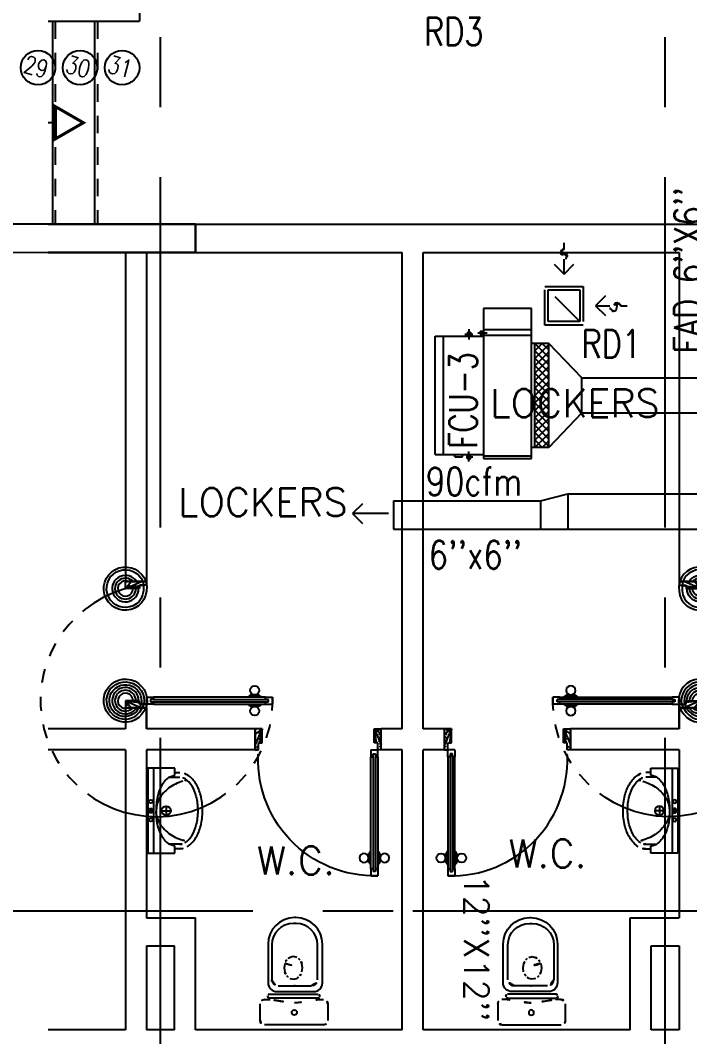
# Model space of a CAD drawing. Extents: x 417866029 to 417866302, y 43498045 to 43498122.
# Drawn here: x 417866034.4 to 417866039.18, y 43498064.87 to 43498072.13 of the extents above; entities that cross this region are included whole.
import ezdxf
from ezdxf.enums import TextEntityAlignment as Align

# ---------------------------------------------------------------- set-up
doc = ezdxf.new("R2010")
doc.units = 0
doc.header["$MEASUREMENT"] = 0
for name, pattern in [('CENTERX2', [4, 2.5, -0.5, 0.5, -0.5]), ('HIDDEN', [0.375, 0.25, -0.125]), ('HIDDEN2', [0.1875, 0.125, -0.0625])]:
    doc.linetypes.add(name, pattern=pattern)
doc.layers.get('0').update_dxf_attribs({"linetype": 'CONTINUOUS'})
for name, color, linetype in [('A_COUNTER', 9, 'CONTINUOUS'), ('AXES', 11, 'CENTERX2'), ('COL', 7, 'CONTINUOUS'), ('DOOR', 9, 'CONTINUOUS'), ('DUCT', 6, 'CONTINUOUS'), ('FCU', 6, 'CONTINUOUS'), ('M-EGU.', 2, 'CONTINUOUS'), ('M-TEXT', 2, 'CONTINUOUS'), ('RM-NAME', 9, 'CONTINUOUS'), ('STR', 9, 'CONTINUOUS'), ('SUNI-FUR', 9, 'CONTINUOUS'), ('WALL', 9, 'CONTINUOUS')]:
    doc.layers.add(name, color=color, linetype=linetype)
doc.styles.add('ROMANS', font='ROMANS.shx', dxfattribs={"width": 0.6})

# ---------------------------------------------------------------- blocks, each defined once
blk = doc.blocks.new('DOOR90')
at = {"layer": 'DOOR', "color": 7, "linetype": 'ByBlock'}
for p, q in [((-150, 0), (0, 0)), ((-150, 0), (-150, -25)), ((0, -50), (-113.7099299924448, 0)), ((0, -50), (-40.1457343158545, 0)), ((0, -50), (0, 0)), ((-1000, -25), (-1050, -25)), ((-1050, -75), (-1050, -25)), ((-1050, -25), (-1050, -75)), ((-1000, -41.9999999999709), (-1020, -41.9999999999709)), ((-1020, -42), (-1020, -58)), ((-1000, -58), (-1020, -58)), ((-1000, -25), (-1000, -41.9999999999709)), ((-1000, -58), (-1000, -75)), ((-877.6424572214019, -17.79999999995925), (-967.6424572214019, -17.79999999995925)), ((-967.6424572214019, -25), (-967.6424572214019, -17.79999999995925)), ((-955.0424572214251, -8.799999999959255), (-890.2424572213786, -8.799999999959255)), ((-955.0424572214251, -17.79999999995925), (-955.0424572214251, -8.799999999959255)), ((-955.0424572214251, -17.79999999995925), (-890.2424572213786, -17.79999999995925)), ((-890.2424572213786, -17.79999999995925), (-890.2424572213786, -8.799999999959255)), ((-877.6424572214019, -25), (-877.6424572214019, -17.79999999995925)), ((-200, -25), (-150, -25)), ((-200, -42), (-200, -25)), ((-180, -42), (-200, -42)), ((-200, -58), (-180, -58)), ((-200, -75), (-200, -58)), ((-180, -58), (-180, -42)), ((-150, -25), (-100, -25)), ((-150, -75), (-150, -25)), ((-100, -25), (-100, -50)), ((0, -50), (-100, -36.64271395650576)), ((-100, -50), (0, -50)), ((-1000, -75), (-1050, -74.99999999947613)), ((-967.6424572214019, -75), (-967.6424572214019, -82.20000000004075)), ((-877.6424572214019, -82.20000000004075), (-967.6424572214019, -82.20000000004075)), ((-955.0424572214251, -82.20000000004075), (-890.2424572213786, -82.20000000004075)), ((-955.0424572214251, -82.20000000004075), (-955.0424572214251, -91.20000000004075)), ((-955.0424572214251, -91.20000000004075), (-890.2424572213786, -91.20000000004075)), ((-890.2424572213786, -82.20000000004075), (-890.2424572213786, -91.20000000004075)), ((-877.6424572214019, -75), (-877.6424572214019, -82.20000000004075)), ((-150, -75), (-200, -75)), ((0, -850), (-113.7099299924448, -900)), ((-100, -875), (-100, -850)), ((0, -850), (-100, -863.3572860434942)), ((-100, -850), (0, -850)), ((0, -850), (-40.1457343158545, -900)), ((0, -850), (0, -900)), ((-150, -875), (-100, -875)), ((-150, -900), (-150, -875)), ((-150, -900), (0, -900)), ((0, -900), (-150, -900))]:
    blk.add_line(p, q, dxfattribs=at)
at = {"layer": 'DOOR', "linetype": 'ByBlock'}
for p, q in [((-200, -25), (-1000, -25)), ((-200, -42), (-1000, -41.9999999999709)), ((-200, -58), (-1000, -58)), ((-1000, -75), (-200, -75))]:
    blk.add_line(p, q, dxfattribs=at)
at = {"layer": 'DOOR', "color": 7, "linetype": 'ByBlock'}
for centre in [(-922.6424572214019, 23.53094421501737), (-922.6424572214019, -123.5309442149592)]:
    blk.add_circle(centre, 32.39999999998526, dxfattribs=at)
for centre, radius, start, end in [((0, -50), 154.4019578127773, 161.1052885482714, 166.2857707768669), ((0, -50), 94.40195781277725, 148.0181880328085, 180), ((0, -50), 134.4019578127773, 158.159849394549, 169.2800236450682), ((0, -50), 114.4019578127773, 154.0838418822192, 167.37742587102), ((0, -50), 74.40195781277725, 137.7764264185456, 180), ((0, -50), 54.40195781277725, 113.2073828924446, 180), ((0, -50), 34.40195781277725, 90, 180), ((0, -50), 14.40195781277725, 90, 180), ((0, -850), 94.40195781277725, 180, 211.9818119671915), ((0, -850), 74.40195781277725, 180, 222.2235735814543), ((0, -850), 54.40195781277725, 180, 246.7926171075554), ((0, -850), 34.40195781277725, 180, 270), ((0, -850), 14.40195781277725, 180, 270), ((0, -850), 154.4019578127773, 193.7142292231331, 198.8947114517286), ((0, -850), 134.4019578127773, 190.7199763549318, 201.840150605451)]:
    blk.add_arc(centre, radius, start, end, dxfattribs=at)
at = {"layer": 'DOOR', "linetype": 'HIDDEN', "ltscale": 0.5}
blk.add_arc((-222.2222222220153, -49.99999999976717), 828.155208510499, 178.270116378131, 275.0030377036063, dxfattribs=at)
blk = doc.blocks.new('3')
at = {"layer": 'SUNI-FUR', "linetype": 'Continuous'}
for p, q in [((-0.3038749999832362, 0), (-0.3038749999832362, -0.1919021803914802)), ((0.3038749999832362, 0), (-0.3038749999832362, 0)), ((0.3038749999832362, -0.1919021803914802), (0.3038749999832362, 0)), ((0.3038749999832362, -0.03899999999703141), (-0.3038749999832362, -0.03899999999703141)), ((0.01561226090416312, -0.02104387585131917), (-0.01548742386512458, -0.02104387585131917)), ((0, -0.005494033466675319), (0, -0.03659371823596302)), ((0.03249999997206032, -0.1299999999973807), (-0.03249999997206032, -0.1299999999973807)), ((0, -0.09750000000349246), (0, -0.1624999999912689)), ((-0.3038749999832362, -0.1919021803914802), (-0.2537395465769805, -0.1919021803914802)), ((-0.2713750000111759, -0.2275000000008731), (-0.2713750000111759, -0.1919021803914802)), ((-0.2537395465769805, -0.1919021803914802), (-0.238720245717559, -0.1495635436149314)), ((-0.2388749999809079, -0.2275000000008731), (-0.2388749999809079, -0.1499997879291186)), ((0.238720245717559, -0.1495635436149314), (0.2537395465769805, -0.1919021803914802)), ((0.2388749999809079, -0.1499997879291186), (0.2388749999809079, -0.2275000000008731)), ((0.2537395465769805, -0.1919021803914802), (0.3038749999832362, -0.1919021803914802)), ((0.2713750000111759, -0.1919021803914802), (0.2713750000111759, -0.2275000000008731))]:
    blk.add_line(p, q, dxfattribs=at)
for centre, radius in [((-0.0650000000023283, -0.02104387585131917), 0.0124398739012905), ((0, -0.02104387585131917), 0.01554984237661312), ((0.0650000000023283, -0.02104387585131917), 0.0124398739012905), ((0, -0.1299999999973807), 0.0325)]:
    blk.add_circle(centre, radius, dxfattribs=at)
for centre, radius, start, end in [((-0.02798397233709693, -0.3650762390025193), 0.3068294186428528, 103.0864522054992, 118.1877848910294), ((-0.0077738540712744, -0.5280435225940892), 0.4704553958598431, 89.05319546735964, 100.9895314909876), ((-0.01199458306655288, -0.1889930602992536), 0.1301316297038645, 84.85355378734879, 119.4454204634592), ((0.003105796058662236, -0.227525545975368), 0.1681744406257882, 61.4441310696504, 91.16775382293923), ((0, -0.5270820883306442), 0.46942972922065, 78.06366397598293, 90), ((0.03378696407889947, -0.3672538703685859), 0.3060693356257173, 62.96233129398013, 78.06366397598293), ((-0.08509141037939116, -0.2667266654680134), 0.1932071845740461, 117.0376687060199, 142.6694955167092), ((0.05371405609184876, -0.3121239022075315), 0.26967926810929, 118.7422214191455, 143.057770113366), ((-0.04034562007291242, -0.2967185260422411), 0.2497725166018477, 35.96082855094759, 60.2763772459017), ((0.08509141037939116, -0.2667266654680134), 0.1932071845739699, 37.33050448329077, 62.96233129398013), ((0.1040080751990899, -0.3429055411324953), 0.3284245893956935, 144.0391714490524, 163.2738823502559), ((-0.1040080751990899, -0.3429055411324953), 0.328424589395826, 16.72611764974415, 35.96082855094759), ((-0.1910724203335121, -0.2351560345923644), 0.08066671658093155, 174.5538912334385, 214.6730300078723), ((-0.08283815230242908, -0.1602864246815443), 0.2122726255374662, 214.6730300078723, 239.0867243169377), ((-0.1867753588594496, -0.2338146441688878), 0.05248092355793879, 173.0892756059042, 213.2084143777663), ((-0.08283815230242908, -0.1602864246815443), 0.179772625537042, 214.6730300078723, 239.0867243169377), ((0.2044767736224458, -0.3730975217476953), 0.4333317629427983, 163.2738823502559, 167.3750245371916), ((0.08931537065654993, -0.1711033794053947), 0.1671646571187997, 300.9132756830623, 325.3269699921277), ((0.08931537065654993, -0.1711033794053947), 0.1996646571187815, 300.9132756830623, 325.3269699921277), ((-0.2044767736224458, -0.3730975217476953), 0.4333317629425483, 12.73586149182653, 16.72611764974415), ((0.1708444044343196, -0.2275000000008731), 0.0680305955913525, 325.3269699917848, 0), ((0.1708444044343196, -0.2275000000008731), 0.1005305955913585, 325.3269699921277, 0), ((-0.03540522663388401, -0.08107343887240859), 0.3046012752354017, 239.0867243169377, 256.0699268853614), ((-0.03540522663388401, -0.08107343887240859), 0.2721012752353155, 239.0867243169377, 256.0699268853614), ((0, 0.06167111099784961), 0.4191711109984055, 256.0699268853614, 270), ((0, 0.06167111099784961), 0.4191711109984059, 270, 283.9300731146386), ((0.03540522663388401, -0.08107343887240859), 0.2721012752353266, 283.9300731146386, 300.9132756830623), ((0.03540522663388401, -0.08107343887240859), 0.3046012752353072, 283.9300731146386, 300.9132756830623), ((0, 0.06167111099784961), 0.4516711109983476, 256.0699268853614, 270), ((0, 0.06167111099784961), 0.4516711109985173, 270, 283.9300731146386)]:
    blk.add_arc(centre, radius, start, end, dxfattribs=at)
blk = doc.blocks.new('2')
at = {"layer": 'SUNI-FUR', "linetype": 'Continuous'}
for p, q in [((0.01369644649093971, 0.7649965465534478), (0.004058061924297363, 0.7649965465534478)), ((0.01586993300588802, 0.7240514631848782), (-0.003399953944608569, 0.7240514631848782)), ((-0.1849419380305335, 0.5759965465404093), (-0.1849419380305335, 0.2998392476001754)), ((-0.1587213195743971, 0.5701514632091857), (-0.1587213195743971, 0.3197364169755019)), ((0.1683485673856921, 0.3197364169755019), (0.1683485673856921, 0.5701514632091857)), ((0.2026964464457706, 0.2998392476001754), (0.2026964464457706, 0.5759965465404093)), ((-0.06511995132314041, 0.438015078951139), (-0.07027529674815014, 0.406353022379335)), ((-0.004991667286958545, 0.4871901184669696), (-0.02923569548875093, 0.4813353547360748)), ((0.0192523609730415, 0.4813353547360748), (-0.004991667286958545, 0.4871901184669696)), ((0.06029196223244071, 0.406353022379335), (0.05513661680743098, 0.438015078951139)), ((-0.07027529674815014, 0.406353022379335), (-0.06511995132314041, 0.3746909658657387)), ((0.05651881080120802, 0.37721454288112), (0.06029196223244071, 0.406353022379335)), ((-0.02923569548875093, 0.3313706900808029), (-0.004991667286958545, 0.3255159262917005)), ((-0.004991667286958545, 0.3255159262917005), (0.0192523609730415, 0.3313706900808029)), ((-0.1219419380649924, 0.2368392476346344), (0.008877254207618535, 0.2368392476346344)), ((-0.1129236490814947, 0.279236416972708), (0.008447733765933663, 0.279236416972708)), ((0.001179514045361429, 0.279236416972708), (0.1225508969509974, 0.279236416972708)), ((0.008447733765933663, 0.279236416972708), (0.001179514045361429, 0.279236416972708)), ((0.008877254207618535, 0.2368392476346344), (0.1396964464802295, 0.2368392476346344)), ((-0.2413386335829273, 0.03000000002793968), (-0.2413386335829273, 0.1497556719114073)), ((-0.2113386335549876, 0.1797556718811393), (-0.1698514077579603, 0.1797556718811393)), ((-0.1863134838058613, 0.1994426814489998), (-0.1863134838058613, 0.207623072899878)), ((-0.1763134838547558, 0.2176230729091913), (0.1723799708415754, 0.2176230729091913)), ((0.1723799708415754, 0.1894426814396866), (-0.1763134838547558, 0.1894426814396866)), ((0.174295628850814, 0.1797556718811393), (0.2113386335549876, 0.1797556718811393)), ((0.174295628850814, 0.1797556718811393), (0.174295628850814, 0.1797556718811393)), ((0.1823799708508886, 0.207623072899878), (0.1823799708508886, 0.1994426814489998)), ((0.2413386335829273, 0.1497556719114073), (0.2413386335829273, 0.03000000002793968)), ((0.2113386335549876, 0), (-0.2113386335549876, 0))]:
    blk.add_line(p, q, dxfattribs=at)
blk.add_circle((0.001867319806478918, 0.08715154903620714), 0.01844911948801631, dxfattribs=at)
for centre, radius, start, end in [((0.004058061982505023, 0.5759965465185815), 0.188999999999993, 90, 180), ((0.01369644649093971, 0.5759965465185815), 0.188999999999993, 0, 90), ((-0.004821319540496916, 0.5701514631873579), 0.1539000000000073, 90, 180), ((0.01444856740999967, 0.5701514631873579), 0.153899999999993, 0, 90), ((0.01262005895841867, 0.4120097413324402), 0.08197430562132146, 141.0758329047702, 161.5040472320808), ((-0.007398245914373547, 0.5367156304782839), 0.1117393783794824, 239.4233663566973, 302.9161928242899), ((0.001867319806478918, 0.4206935990150669), 0.06815291695187498, 117.1531819109067, 141.0758329047702), ((-0.01185065426398069, 0.4206935990150669), 0.0681529169518555, 38.92416709522983, 62.84681808909329), ((-0.0226033934741281, 0.4120097413324402), 0.08197430562146578, 18.49595276791924, 38.92416709522983), ((0.01262005895841867, 0.4006963034407818), 0.08197430562123757, 198.4959527679192, 218.9241670952298), ((-0.02891512861242518, 0.4057936288081692), 0.09008730301880828, 321.0758329047702, 341.5040472320808), ((-0.1219419380067848, 0.2998392475783476), 0.06299999999998818, 180, 270), ((-0.1155724843265489, 0.3223852521987283), 0.04323006255685492, 183.512884218924, 273.5128842222272), ((0.001867319806478918, 0.3920124456999474), 0.06815291695181107, 218.9241670952298, 242.8468180890933), ((-0.01185065426398069, 0.3920124456999474), 0.06815291695186233, 297.1531819109067, 321.0758329047702), ((0.1251997321960516, 0.3223852521987283), 0.0432300625568558, 266.4871157777728, 356.4871157810761), ((0.1396964464802295, 0.2998392475783476), 0.06300000000000239, 270, 0), ((-0.2113386335549876, 0.1497556718895794), 0.03000000000000114, 90, 180), ((-0.1763134837965481, 0.2076230728780502), 0.009999999999990905, 90, 180), ((-0.1763134837965481, 0.1994426814271719), 0.009999999999990905, 180, 270), ((-0.201495008834172, -0.2522749031413696), 0.4331878752279706, 79.75351724643748, 85.81091440166185), ((0.07455921586370096, 1.126039995382598), 0.9726108583208661, 258.1938418534581, 265.7347367246473), ((-0.0701149947126396, 1.126039995382598), 0.9726108583213001, 274.2652632753527, 281.8061581465419), ((0.2059392299852334, -0.2522749031413696), 0.4331878752279718, 94.18908559833814, 100.2464827535625), ((0.1723799708415754, 0.2076230728780502), 0.009999999999990905, 0, 90), ((0.1723799708415754, 0.1994426814271719), 0.009999999999990905, 270, 0), ((0.2113386336131953, 0.1497556718895794), 0.03000000000000114, 0, 90), ((-0.2113386335549876, 0.0300000000061118), 0.03000000000000114, 180, 270), ((0.2113386336131953, 0.0300000000061118), 0.03000000000000114, 270, 0)]:
    blk.add_arc(centre, radius, start, end, dxfattribs=at)
blk = doc.blocks.new('*X37')
at = {"color": 0}
for p, q in [((16890.47746209932, -2466.570672882412), (16943.4517006644, -2413.596434317336)), ((16890.47746209932, -2519.603681471403), (16990.47746209933, -2419.603681471401)), ((16990.47746209933, -2565.49912589376), (16890.47746209932, -2465.499125893757)), ((16990.47746209933, -2512.466117304769), (16891.6077791119, -2413.596434317336)), ((16990.47746209933, -2459.433108715778), (16944.64078770089, -2413.596434317336)), ((16890.47746209932, -2572.636690060394), (16990.47746209933, -2472.636690060392)), ((16990.47746209933, -2618.532134482751), (16890.47746209932, -2518.532134482748)), ((16890.47746209932, -2625.669698649385), (16990.47746209933, -2525.669698649383)), ((16990.47746209933, -2671.565143071742), (16890.47746209932, -2571.565143071739)), ((16890.47746209932, -2678.702707238376), (16990.47746209933, -2578.702707238374)), ((16990.47746209933, -2724.598151660733), (16890.47746209932, -2624.59815166073)), ((16890.47746209932, -2731.735715827367), (16990.47746209933, -2631.735715827365)), ((16990.47746209933, -2777.631160249724), (16890.47746209932, -2677.631160249721)), ((16890.47746209932, -2784.768724416358), (16990.47746209933, -2684.768724416357)), ((16990.47746209933, -2830.664168838715), (16890.47746209932, -2730.664168838713)), ((16890.47746209932, -2837.801733005349), (16990.47746209933, -2737.801733005348)), ((16990.47746209933, -2883.697177427706), (16890.47746209932, -2783.697177427704)), ((16890.47746209932, -2890.83474159434), (16990.47746209933, -2790.834741594339)), ((16990.47746209933, -2936.730186016697), (16890.47746209932, -2836.730186016694)), ((16890.47746209932, -2943.867750183331), (16990.47746209933, -2843.86775018333)), ((16990.47746209933, -2989.763194605689), (16890.47746209932, -2889.763194605686)), ((16890.47746209932, -2996.900758772323), (16990.47746209933, -2896.900758772321)), ((16990.47746209933, -3042.796203194679), (16890.47746209932, -2942.796203194677)), ((16890.47746209932, -3049.933767361314), (16990.47746209933, -2949.933767361312)), ((16990.47746209933, -3095.82921178367), (16890.47746209932, -2995.829211783668)), ((16890.47746209932, -3102.966775950305), (16990.47746209933, -3002.966775950303)), ((16990.47746209933, -3148.862220372662), (16890.47746209932, -3048.862220372659)), ((16943.52866745501, -3154.946434317336), (16890.47746209932, -3101.89522896165)), ((16891.53081232129, -3154.946434317336), (16990.47746209933, -3055.999784539294)), ((16944.56382091028, -3154.946434317336), (16990.47746209933, -3109.032793128285))]:
    blk.add_line(p, q, dxfattribs=at)
blk = doc.blocks.new('WHE06')
at = {"color": 3}
for p, q in [((688.9750000238419, 621.5), (346.0749999880791, 621.5)), ((346.0749999880791, 621.5), (346.0749999880791, 469.1000000014901)), ((688.9750000238419, 469.1000000014901), (688.9750000238419, 621.5)), ((212.2971614003181, 437.25), (269.0589052438736, 437.25)), ((232.1000000238419, 452.25), (232.1000000238419, 422.25)), ((232.1000000238419, 452.25), (252.1000000238419, 452.25)), ((242.1000000238419, 472.1842434704304), (242.1000000238419, 399.4801759719849)), ((252.1000000238419, 452.25), (252.1000000238419, 422.25)), ((304.9940044879913, 447.6499999985099), (373.2827185988426, 447.6499999985099)), ((321.0749999880791, 457.6499999985099), (321.0749999880791, 437.6499999985099)), ((321.0749999880791, 457.6499999985099), (346.0749999880791, 457.6499999985099)), ((321.0749999880791, 437.6499999985099), (346.0749999880791, 437.6499999985099)), ((60.32499998807907, -422.25), (60.32499998807907, 422.25)), ((346.0749999880791, 430.4178223386407), (688.9750000238419, 430.4178223386407)), ((811.1999999880791, 370.6749999970198), (688.9750000238419, 370.6749999970198)), ((711.1999999880791, -370.6749999970198), (711.1999999880791, 370.6749999970198)), ((811.1999999880791, -370.6749999970198), (811.1999999880791, 370.6749999970198)), ((141.6357128024101, -437.25), (141.6357128024101, -422.25)), ((196.5700032711029, -437.25), (196.5700032711029, -422.25)), ((232.1000000238419, -452.25), (232.1000000238419, -422.25)), ((242.1000000238419, -472.1842434704304), (242.1000000238419, -399.4801759719849)), ((252.1000000238419, -452.25), (252.1000000238419, -422.25)), ((346.0749999880791, -430.4178223386407), (688.9750000238419, -430.4178223386407)), ((811.1999999880791, -370.6749999970198), (688.9750000238419, -370.6749999970198)), ((141.6357128024101, -437.25), (196.5700032711029, -437.25)), ((221.3790392279625, -437.25), (269.0589052438736, -437.25)), ((232.1000000238419, -452.25), (252.1000000238419, -452.25))]:
    blk.add_line(p, q, dxfattribs=at)
at = {"color": 6}
for p, q in [((346.0749999880791, 469.1000000014901), (346.0749999880791, -450.8250000029802)), ((688.9750000238419, 469.1000000014901), (346.0749999880791, 469.1000000014901)), ((688.9750000238419, -450.8250000029802), (688.9750000238419, 469.1000000014901)), ((0, -422.25), (0, 422.25)), ((0, 422.25), (346.0749999880791, 422.25)), ((0, -422.25), (346.0749999880791, -422.25)), ((346.0749999880791, -450.8250000029802), (688.9750000238419, -450.8250000029802))]:
    blk.add_line(p, q, dxfattribs=at)
at = {"color": 11}
blk.add_blockref('*X37', (-16179.27746212482, 2784.271434314549), dxfattribs=at)
blk = doc.blocks.new('RM1')
at = {"layer": 'RM-NAME', "style": 'ROMANS'}
for tag, p in [('ROOMNAME1', (0, 323.8095238059759)), ('ROOMNAME2', (0, 0))]:
    blk.add_attdef(tag, text='', height=200, dxfattribs=at).set_placement(p, align=Align.MIDDLE)

msp = doc.modelspace()

# ---------------------------------------------------------------- linework, layer by layer
at = {"layer": 'A_COUNTER'}
msp.add_line((417866039.2534642, 43498068.12071069), (417866039.1034642, 43498068.12071069), dxfattribs=at)
at = {"layer": 'AXES'}
for p, q in [((417866035.4034642, 43498044.50641705), (417866035.4034642, 43498121.77705345)), ((417866035.4034642, 43498044.50641705), (417866035.4034642, 43498121.77705345)), ((417866039.0034642, 43498044.50641705), (417866039.0034642, 43498121.77705345)), ((417866039.0034642, 43498044.50641705), (417866039.0034642, 43498121.77705345)), ((417866029.5625525, 43498065.77071069), (417866037.2034642, 43498065.77071069)), ((417866037.2034642, 43498065.77071069), (417866053.4034642, 43498065.77071069))]:
    msp.add_line(p, q, dxfattribs=at)
at = {"layer": 'COL'}
msp.add_lwpolyline([(417866035.6534642, 43498070.67071069), (417866034.3439804, 43498070.67100413), (417866034.3439804, 43498070.47100414), (417866035.6534642, 43498070.47071069)], close=True, dxfattribs=at)
at = {"layer": 'DUCT', "linetype": 'ByBlock'}
for p, q in [((417866038.4087239, 43498069.57427971), (417866038.1730548, 43498069.81995472)), ((417866038.4087239, 43498069.32427971), (417866038.4087239, 43498069.57427971)), ((417866038.4087239, 43498069.57427971), (417866040.675966, 43498069.57427971)), ((417866038.4087239, 43498069.32427971), (417866038.1730548, 43498069.07860471)), ((417866038.4087239, 43498069.32427971), (417866040.675966, 43498069.32427971)), ((417866038.115483, 43498068.69592457), (417866038.3095968, 43498068.74592456)), ((417866038.3095968, 43498068.74592456), (417866038.3095968, 43498068.49592456)), ((417866038.115483, 43498068.69592457), (417866038.115483, 43498068.49592456))]:
    msp.add_line(p, q, dxfattribs=at)
at = {"layer": 'DUCT'}
for p, q in [((417866038.3095968, 43498068.74592456), (417866045.3858616, 43498068.74592456)), ((417866037.0654426, 43498068.69592457), (417866037.0654426, 43498068.49592456)), ((417866037.0654426, 43498068.69592457), (417866038.115483, 43498068.69592457)), ((417866037.0654426, 43498068.49592456), (417866045.3110622, 43498068.49592456))]:
    msp.add_line(p, q, dxfattribs=at)
at = {"layer": 'M-EGU.'}
for p, q in [((417866038.2822409, 43498070.49647277), (417866038.2822409, 43498070.53947096)), ((417866038.2822409, 43498070.31447095), (417866038.2822409, 43498070.42132784)), ((417866038.2115303, 43498070.38518164), (417866038.2822409, 43498070.31447095)), ((417866038.2822409, 43498070.31447095), (417866038.3529516, 43498070.38518164)), ((417866038.169741, 43498070.20197096), (417866038.3947409, 43498070.20197096)), ((417866038.169741, 43498069.97697096), (417866038.169741, 43498070.20197096)), ((417866038.3947409, 43498070.20197096), (417866038.3947409, 43498069.97697096)), ((417866038.5779516, 43498070.16018163), (417866038.507241, 43498070.08947095)), ((417866038.507241, 43498070.08947095), (417866038.6083035, 43498070.08947095)), ((417866038.507241, 43498070.08947095), (417866038.5779516, 43498070.01876028)), ((417866038.6879224, 43498070.08947095), (417866038.732241, 43498070.08947095)), ((417866038.3947409, 43498069.97697096), (417866038.169741, 43498069.97697096)), ((417866036.8440014, 43498068.67664199), (417866036.7732908, 43498068.60593132)), ((417866037.0295216, 43498068.60593132), (417866036.7732908, 43498068.60593132)), ((417866036.7732908, 43498068.60593132), (417866036.8440014, 43498068.53522064))]:
    msp.add_line(p, q, dxfattribs=at)
at = {"layer": 'M-EGU.', "linetype": 'HIDDEN'}
for p, q in [((417866038.1447409, 43498070.22697096), (417866038.419741, 43498070.22697096)), ((417866038.1447409, 43498069.95197096), (417866038.1447409, 43498070.22697096)), ((417866038.3947409, 43498069.97697096), (417866038.169741, 43498070.20197096)), ((417866038.419741, 43498070.22697096), (417866038.419741, 43498069.95197096)), ((417866038.419741, 43498069.95197096), (417866038.1447409, 43498069.95197096))]:
    msp.add_line(p, q, dxfattribs=at)
at = {"layer": 'M-EGU.'}
for points in [[(417866038.2822409, 43498070.49647277, 0.1878616880635112), (417866038.2638038, 43498070.48510781, 0.2026446714702415), (417866038.2588649, 43498070.46553074, 0.6169147816705048), (417866038.2839251, 43498070.45743363, -0.6687084752237648), (417866038.3075209, 43498070.44784958, -0.1942850651709176), (417866038.3004054, 43498070.42991192, -0.1860514396155063), (417866038.2822409, 43498070.42132784)], [(417866038.6879224, 43498070.08947095, 0.1324001419046424), (417866038.6767805, 43498070.10555913, 0.15664048728736), (417866038.6613827, 43498070.11190755, 0.7366118572675341), (417866038.6487637, 43498070.08043668, -0.7742319307937748), (417866038.6348431, 43498070.05002349, -0.2033489946306821), (417866038.6137681, 43498070.06375127, -0.1938082075567039), (417866038.6083035, 43498070.08947095)]]:
    msp.add_lwpolyline(points, format="xyb", dxfattribs=at)
at = {"layer": 'STR'}
for p, q in [((417866035.2534642, 43498076.22071069), (417866035.2534642, 43498072.12071069)), ((417866034.6027731, 43498072.12071069), (417866035.2534642, 43498072.12071069)), ((417866034.6334642, 43498072.12071069), (417866034.6334642, 43498070.67071069)), ((417866034.9334642, 43498072.12071069), (417866034.9334642, 43498070.67071069)), ((417866034.6534642, 43498071.39571069), (417866034.6027731, 43498071.39571068))]:
    msp.add_line(p, q, dxfattribs=at)
at = {"layer": 'STR', "linetype": 'HIDDEN2'}
for p, q in [((417866034.6534642, 43498072.12071069), (417866034.6534642, 43498070.67071069)), ((417866034.9534642, 43498072.12071069), (417866034.9534642, 43498070.67071069))]:
    msp.add_line(p, q, dxfattribs=at)
at = {"layer": 'STR', "const_width": 0.02151219134471617}
msp.add_lwpolyline([(417866034.6534642, 43498071.51118074), (417866034.6534642, 43498071.28024064), (417866034.8534642, 43498071.39571069)], close=True, dxfattribs=at)
at = {"layer": 'STR', "color": 11}
for centre in [(417866034.5296099, 43498071.78874181), (417866034.8296099, 43498071.78874181), (417866035.1296099, 43498071.78874181)]:
    msp.add_circle(centre, 0.1232261724938431, dxfattribs=at)
at = {"layer": 'WALL'}
for p, q in [((417866035.6534642, 43498070.67071069), (417866039.9034653, 43498070.67071069)), ((417866034.6027731, 43498070.47071069), (417866037.1284642, 43498070.47071069)), ((417866035.1534642, 43498070.47071069), (417866035.1534642, 43498068.12071069)), ((417866035.3034642, 43498070.47071069), (417866035.3034642, 43498068.12071069)), ((417866037.1284642, 43498067.07071069), (417866037.1284642, 43498070.47071069)), ((417866037.2784642, 43498067.07071069), (417866037.2784642, 43498070.47071069)), ((417866037.2784642, 43498070.47071069), (417866039.1034642, 43498070.47071069)), ((417866039.1034642, 43498070.47071069), (417866039.1034642, 43498068.12071069)), ((417866035.1534642, 43498068.12071069), (417866035.3034642, 43498068.12071069)), ((417866035.1534642, 43498067.22071069), (417866035.3034642, 43498067.22071069)), ((417866035.1534642, 43498067.22071069), (417866035.1534642, 43498067.07071069)), ((417866035.3034642, 43498067.07071069), (417866035.3034642, 43498067.22071069)), ((417866035.3034642, 43498067.22071069), (417866035.3034642, 43498067.07071069)), ((417866039.1034642, 43498067.07071069), (417866039.1034642, 43498067.22071069)), ((417866039.2534642, 43498067.22071069), (417866039.1034642, 43498067.22071069)), ((417866039.1034642, 43498067.22071069), (417866039.1034642, 43498067.07071069)), ((417866035.1534642, 43498067.07071069), (417866034.6027731, 43498067.07071069)), ((417866036.0784642, 43498067.07071069), (417866035.3034642, 43498067.07071069)), ((417866036.0784642, 43498066.92071069), (417866036.0784642, 43498067.07071069)), ((417866036.0784642, 43498066.92071069), (417866036.0784642, 43498067.07071069)), ((417866036.9784642, 43498066.92071069), (417866036.9784642, 43498067.07071069)), ((417866037.1284642, 43498067.07071069), (417866036.9784642, 43498067.07071069)), ((417866036.9784642, 43498066.92071069), (417866036.9784642, 43498067.07071069)), ((417866037.4284642, 43498067.07071069), (417866037.2784642, 43498067.07071069)), ((417866037.4284642, 43498066.92071069), (417866037.4284642, 43498067.07071069)), ((417866038.3284642, 43498066.92071069), (417866038.3284642, 43498067.07071069)), ((417866039.1034642, 43498067.07071069), (417866038.3284642, 43498067.07071069)), ((417866035.1534642, 43498066.92071069), (417866034.6027731, 43498066.92071069)), ((417866035.1534642, 43498066.92071069), (417866035.1534642, 43498064.92071069)), ((417866035.3034642, 43498066.92071069), (417866035.3034642, 43498065.72071069)), ((417866036.0784642, 43498066.92071069), (417866035.3034642, 43498066.92071069)), ((417866037.1284642, 43498066.92071069), (417866036.9784642, 43498066.92071069)), ((417866037.1284642, 43498064.92071069), (417866037.1284642, 43498066.92071069)), ((417866037.4284642, 43498066.92071069), (417866037.2784642, 43498066.92071069)), ((417866037.2784642, 43498064.92071069), (417866037.2784642, 43498066.92071069)), ((417866039.1034642, 43498066.92071069), (417866038.3284642, 43498066.92071069)), ((417866039.1034642, 43498066.92071069), (417866039.1034642, 43498065.72071069)), ((417866035.3034642, 43498065.72071069), (417866035.6534642, 43498065.72071069)), ((417866035.6534642, 43498064.92071069), (417866035.6534642, 43498065.72071069)), ((417866038.7534642, 43498064.92071069), (417866038.7534642, 43498065.72071069)), ((417866038.7534642, 43498065.72071069), (417866039.1034642, 43498065.72071069)), ((417866035.3034642, 43498065.52071069), (417866035.3034642, 43498064.92071069)), ((417866035.3034642, 43498065.52071069), (417866035.5034642, 43498065.52071069)), ((417866035.5034642, 43498064.92071069), (417866035.5034642, 43498065.52071069)), ((417866038.9034642, 43498064.92071069), (417866038.9034642, 43498065.52071069)), ((417866038.9034642, 43498065.52071069), (417866039.1034642, 43498065.52071069)), ((417866039.1034642, 43498065.52071069), (417866039.1034642, 43498064.92071069)), ((417866035.1534642, 43498064.92071069), (417866034.6027731, 43498064.92071069)), ((417866035.5034642, 43498064.92071069), (417866035.3034642, 43498064.92071069)), ((417866037.1284642, 43498064.92071069), (417866035.6534642, 43498064.92071069)), ((417866038.7534642, 43498064.92071069), (417866037.2784642, 43498064.92071069)), ((417866039.1034642, 43498064.92071069), (417866038.9034642, 43498064.92071069))]:
    msp.add_line(p, q, dxfattribs=at)
at = {"layer": 'WALL', "linetype": 'ByBlock', "ltscale": 0.3}
msp.add_lwpolyline([(417866034.6027731, 43498070.67071069), (417866035.6534642, 43498070.67071069), (417866035.6534642, 43498070.47071069), (417866034.6027731, 43498070.47071069)], dxfattribs=at)

# ---------------------------------------------------------------- block references
at = {"layer": 'DOOR', "color": 0, "linetype": 'ByBlock', "yscale": 0.001000002026557922, "zscale": 0.001}
for p, xscale, rotation in [((417866035.1534642, 43498067.22071069), 0.0009999871253967285, 180), ((417866039.2534642, 43498067.22071069), -0.0009999871253967285, 180), ((417866036.9784642, 43498067.07071069), -0.001000002026557922, 270), ((417866037.4284642, 43498067.07071069), 0.001000002026557922, 90)]:
    msp.add_blockref('DOOR90', p, dxfattribs=dict(at, xscale=xscale, rotation=rotation))
at = {"layer": 'FCU', "linetype": 'ByBlock', "xscale": 0.0009999871253967285, "yscale": 0.001000002026557922, "zscale": 0.001}
msp.add_blockref('WHE06', (417866037.3618547, 43498069.44927971), dxfattribs=at)
at = {"layer": 'RM-NAME'}
ref = msp.add_blockref('RM1', (417866038.3596378, 43498069.39399566), dxfattribs=dict(at, xscale=0.0009999871253967285, yscale=0.001000002026557922, zscale=0.001))
ref.add_attrib('ROOMNAME2', 'LOCKERS', dxfattribs={"height": 0.2, "style": 'ROMANS'}).set_placement((417866038.3596378, 43498069.39399566), align=Align.MIDDLE)
ref = msp.add_blockref('RM1', (417866036.1334028, 43498068.68829416), dxfattribs=dict(at, xscale=0.0009999871253967285, yscale=0.001000002026557922, zscale=0.001))
ref.add_attrib('ROOMNAME2', 'LOCKERS', dxfattribs={"height": 0.2, "style": 'ROMANS'}).set_placement((417866036.1334028, 43498068.68829416), align=Align.MIDDLE)
ref = msp.add_blockref('RM1', (417866038.165271, 43498066.17953891), dxfattribs=dict(at, xscale=0.0009999871253967285, yscale=0.001000002026557922, zscale=0.001))
ref.add_attrib('ROOMNAME2', 'W.C.', dxfattribs={"height": 0.2, "style": 'ROMANS'}).set_placement((417866038.165271, 43498066.17953891), align=Align.MIDDLE)
ref = msp.add_blockref('RM1', (417866036.3699615, 43498066.12953589), dxfattribs=dict(at, xscale=0.0009999871253967285, yscale=0.001000002026557922, zscale=0.001))
ref.add_attrib('ROOMNAME2', 'W.C.', dxfattribs={"height": 0.2, "style": 'ROMANS'}).set_placement((417866036.3699615, 43498066.12953589), align=Align.MIDDLE)
at = {"layer": 'SUNI-FUR', "rotation": 90}
msp.add_blockref('3', (417866035.3139463, 43498066.4855827), dxfattribs=at)
at = {"layer": 'SUNI-FUR', "xscale": -1, "rotation": 270}
msp.add_blockref('3', (417866039.0929821, 43498066.4855827), dxfattribs=at)
at = {"layer": 'SUNI-FUR'}
msp.add_blockref('2', (417866036.3562651, 43498064.95727272), dxfattribs=at)
at = {"layer": 'SUNI-FUR', "xscale": -1}
msp.add_blockref('2', (417866038.0506634, 43498064.95727272), dxfattribs=at)

# ---------------------------------------------------------------- texts
at = {"layer": 'M-TEXT', "style": 'ROMANS', "width": 0.8}
for s, p in [('RD3', (417866037.2827379, 43498071.94788413)), ('RD1', (417866038.4063885, 43498069.71671277)), ('90cfm', (417866037.2971525, 43498068.73490123)), ("6''x6''", (417866037.316678, 43498068.2119239))]:
    msp.add_text(s, height=0.2, dxfattribs=at).set_placement(p)
at = {"layer": 'M-TEXT', "style": 'ROMANS'}
for s, width, p in [("FAD 6''X6''", 0.8, (417866039.2684689, 43498069.74984754)), ('FCU-3', 0.75, (417866037.6621963, 43498069.06999022))]:
    msp.add_text(s, height=0.2, rotation=90, dxfattribs=dict(at, width=width)).set_placement(p)
at = {"layer": 'M-TEXT', "linetype": 'ByBlock', "style": 'ROMANS'}
msp.add_text("12''X12''", height=0.175, rotation=270, dxfattribs=at).set_placement((417866037.5697678, 43498066.02871665))
at = {"layer": 'STR', "color": 9, "style": 'ROMANS', "width": 0.8}
for s, p in [('29', (417866034.5167031, 43498071.79518068)), ('30', (417866034.8167031, 43498071.79518068)), ('31', (417866035.1167031, 43498071.79518068))]:
    msp.add_text(s, height=0.125, rotation=344.9999998799442, dxfattribs=at).set_placement(p, align=Align.MIDDLE)

doc.saveas('drawing.dxf')
